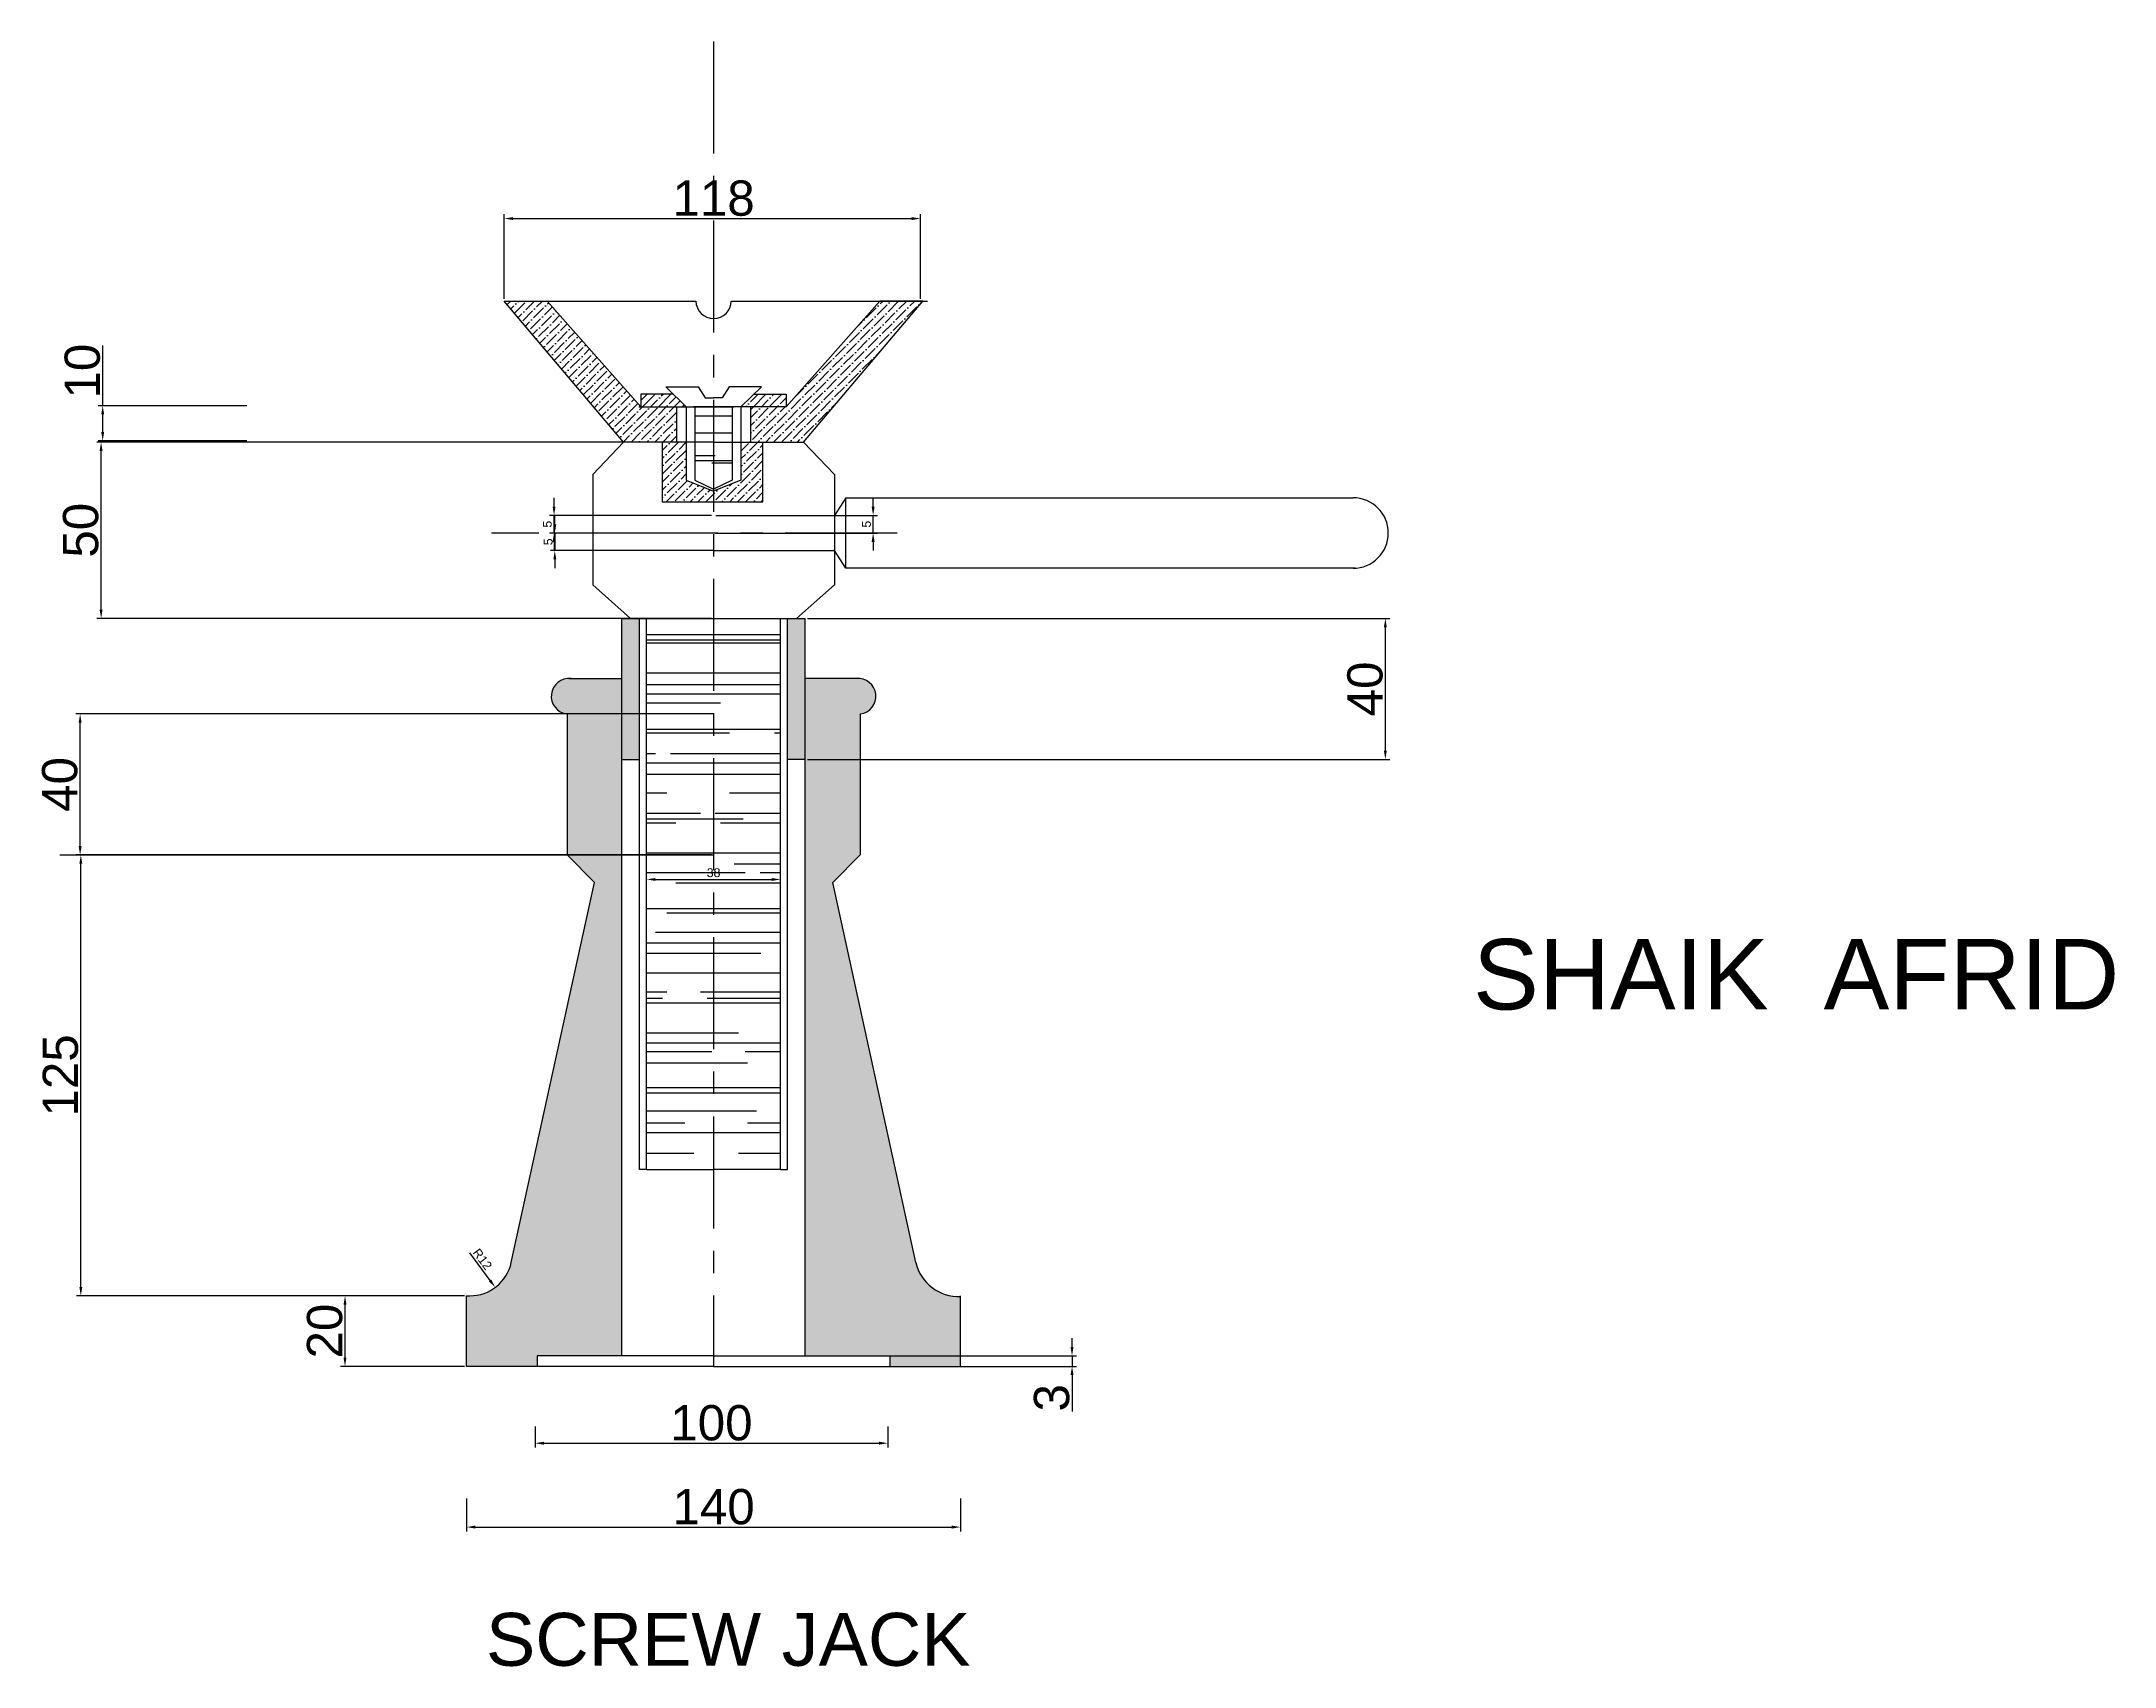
# Model space of a CAD drawing. Header units: millimetres. Extents: x 3461 to 4049, y 3328 to 3789.
import ezdxf

# ---------------------------------------------------------------- set-up
doc = ezdxf.new("R2010")
doc.units = ezdxf.units.MM
doc.linetypes.add('CENTER', pattern=[50.8, 31.75, -6.35, 6.35, -6.35])
doc.styles.get("Standard").update_dxf_attribs({"font": 'arial.ttf'})
doc.dimstyles.new('ISO-25', dxfattribs={"dimtxt": 2.5, "dimasz": 2.5, "dimexe": 1.25, "dimexo": 0.625, "dimtad": 1, "dimtxsty": 'Standard', "dimcen": 2.5, "dimadec": 0, "dimazin": 0, "dimtfac": 1, "dimtmove": 0, "dimatfit": 3, "dimfxl": 1, "dimarcsym": 0})

# ---------------------------------------------------------------- blocks, each defined once
blk = doc.blocks.new('*D1')
at = {"color": 0, "lineweight": -2, "transparency": 16777216}
for p, q in [((3581.2, 3433.49), (3546.1, 3433.49)), ((3547.35, 3415.99), (3547.35, 3430.99)), ((3581.2, 3413.49), (3546.1, 3413.49))]:
    blk.add_line(p, q, dxfattribs=at)
at = {"color": 0, "transparency": 16777216}
for points in [[(3546.93, 3430.99), (3547.76, 3430.99), (3547.35, 3433.49)], [(3546.93, 3415.99), (3547.76, 3415.99), (3547.35, 3413.49)]]:
    blk.add_solid(points, dxfattribs=at)
at = {"layer": 'Defpoints', "color": 0, "transparency": 16777216}
for p in [(3547.35, 3433.49), (3581.82, 3433.49), (3581.82, 3413.49)]:
    blk.add_point(p, dxfattribs=at)
at = {"color": 0, "transparency": 16777216, "insert": (3541.62, 3423.49), "char_height": 2.5, "attachment_point": 5, "rotation": 90}
blk.add_mtext('{\\H4x;20}', dxfattribs=at)
blk = doc.blocks.new('*D2')
at = {"color": 0, "lineweight": -2, "transparency": 16777216}
for p, q in [((3753.42, 3418.99), (3753.42, 3421.49)), ((3677.59, 3416.49), (3754.67, 3416.49)), ((3753.42, 3416.49), (3753.42, 3413.49)), ((3677.59, 3413.49), (3754.67, 3413.49)), ((3753.42, 3410.99), (3753.42, 3400.69))]:
    blk.add_line(p, q, dxfattribs=at)
at = {"color": 0, "transparency": 16777216}
for points in [[(3753, 3418.99), (3753.84, 3418.99), (3753.42, 3416.49)], [(3753, 3410.99), (3753.84, 3410.99), (3753.42, 3413.49)]]:
    blk.add_solid(points, dxfattribs=at)
at = {"layer": 'Defpoints', "color": 0, "transparency": 16777216}
for p in [(3676.97, 3416.49), (3676.97, 3413.49), (3753.42, 3413.49)]:
    blk.add_point(p, dxfattribs=at)
at = {"color": 0, "transparency": 16777216, "insert": (3747.68, 3404.59), "char_height": 2.5, "attachment_point": 5, "rotation": 90}
blk.add_mtext('{\\H4x;3}', dxfattribs=at)
blk = doc.blocks.new('*D4')
at = {"color": 0, "lineweight": -2, "transparency": 16777216}
for p, q in [((3651.2, 3598.49), (3471.01, 3598.49)), ((3472.26, 3560.99), (3472.26, 3595.99)), ((3651.2, 3558.49), (3471.01, 3558.49))]:
    blk.add_line(p, q, dxfattribs=at)
at = {"color": 0, "transparency": 16777216}
for points in [[(3471.84, 3595.99), (3472.67, 3595.99), (3472.26, 3598.49)], [(3471.84, 3560.99), (3472.67, 3560.99), (3472.26, 3558.49)]]:
    blk.add_solid(points, dxfattribs=at)
at = {"layer": 'Defpoints', "color": 0, "transparency": 16777216}
for p in [(3472.26, 3598.49), (3651.82, 3598.49), (3651.82, 3558.49)]:
    blk.add_point(p, dxfattribs=at)
at = {"color": 0, "transparency": 16777216, "insert": (3466.53, 3578.49), "char_height": 2.5, "attachment_point": 5, "rotation": 90}
blk.add_mtext('{\\H4x;40}', dxfattribs=at)
blk = doc.blocks.new('*D7')
at = {"color": 0, "lineweight": -2, "transparency": 16777216}
blk.add_line((3582.64, 3445.65), (3588.43, 3437.87), dxfattribs=at)
at = {"color": 0, "transparency": 16777216}
blk.add_solid([(3588.77, 3438.12), (3588.1, 3437.62), (3589.93, 3435.87)], dxfattribs=at)
at = {"layer": 'Defpoints', "color": 0, "transparency": 16777216}
for p in [(3582.76, 3445.49), (3589.93, 3435.87)]:
    blk.add_point(p, dxfattribs=at)
at = {"color": 0, "transparency": 16777216, "insert": (3586.3, 3443.89), "char_height": 2.5, "attachment_point": 5, "rotation": 306.65879}
blk.add_mtext('R12', dxfattribs=at)
blk = doc.blocks.new('*D8')
at = {"color": 0, "lineweight": -2, "transparency": 16777216}
for p, q in [((3546.72, 3558.49), (3471.21, 3558.49)), ((3472.46, 3435.99), (3472.46, 3555.99)), ((3546.72, 3433.49), (3471.21, 3433.49))]:
    blk.add_line(p, q, dxfattribs=at)
at = {"color": 0, "transparency": 16777216}
for points in [[(3472.05, 3555.99), (3472.88, 3555.99), (3472.46, 3558.49)], [(3472.05, 3435.99), (3472.88, 3435.99), (3472.46, 3433.49)]]:
    blk.add_solid(points, dxfattribs=at)
at = {"layer": 'Defpoints', "color": 0, "transparency": 16777216}
for p in [(3472.46, 3558.49), (3547.35, 3558.49), (3547.35, 3433.49)]:
    blk.add_point(p, dxfattribs=at)
at = {"color": 0, "transparency": 16777216, "insert": (3466.73, 3495.99), "char_height": 2.5, "attachment_point": 5, "rotation": 90}
blk.add_mtext('{\\H4x;125}', dxfattribs=at)
blk = doc.blocks.new('*D9')
at = {"color": 0, "lineweight": -2, "transparency": 16777216}
for p, q in [((3632.84, 3518.59), (3632.84, 3552.8)), ((3635.34, 3551.55), (3668.3, 3551.55)), ((3670.8, 3518.59), (3670.8, 3552.8))]:
    blk.add_line(p, q, dxfattribs=at)
at = {"color": 0, "transparency": 16777216}
for points in [[(3635.34, 3551.96), (3635.34, 3551.13), (3632.84, 3551.55)], [(3668.3, 3551.96), (3668.3, 3551.13), (3670.8, 3551.55)]]:
    blk.add_solid(points, dxfattribs=at)
at = {"layer": 'Defpoints', "color": 0, "transparency": 16777216}
for p in [(3670.8, 3551.55), (3632.84, 3517.97), (3670.8, 3517.97)]:
    blk.add_point(p, dxfattribs=at)
at = {"color": 0, "transparency": 16777216, "insert": (3651.82, 3553.45), "char_height": 2.5, "attachment_point": 5}
blk.add_mtext('38', dxfattribs=at)
blk = doc.blocks.new('*D10')
at = {"color": 0, "lineweight": -2, "transparency": 16777216}
for p, q in [((3581.82, 3376.06), (3581.82, 3366.66)), ((3721.82, 3376.06), (3721.82, 3366.66)), ((3584.32, 3367.91), (3719.32, 3367.91))]:
    blk.add_line(p, q, dxfattribs=at)
at = {"color": 0, "transparency": 16777216}
for points in [[(3584.32, 3368.33), (3584.32, 3367.49), (3581.82, 3367.91)], [(3719.32, 3368.33), (3719.32, 3367.49), (3721.82, 3367.91)]]:
    blk.add_solid(points, dxfattribs=at)
at = {"layer": 'Defpoints', "color": 0, "transparency": 16777216}
for p in [(3581.82, 3376.69), (3721.82, 3376.69), (3721.82, 3367.91)]:
    blk.add_point(p, dxfattribs=at)
at = {"color": 0, "transparency": 16777216, "insert": (3651.82, 3373.64), "char_height": 2.5, "attachment_point": 5}
blk.add_mtext('{\\H4x;140}', dxfattribs=at)
blk = doc.blocks.new('*D11')
at = {"color": 0, "lineweight": -2, "transparency": 16777216}
for p, q in [((3601.21, 3396.44), (3601.21, 3390.45)), ((3701.21, 3396.44), (3701.21, 3390.45)), ((3603.71, 3391.7), (3698.71, 3391.7))]:
    blk.add_line(p, q, dxfattribs=at)
at = {"color": 0, "transparency": 16777216}
for points in [[(3603.71, 3392.11), (3603.71, 3391.28), (3601.21, 3391.7)], [(3698.71, 3392.11), (3698.71, 3391.28), (3701.21, 3391.7)]]:
    blk.add_solid(points, dxfattribs=at)
at = {"layer": 'Defpoints', "color": 0, "transparency": 16777216}
for p in [(3601.21, 3397.07), (3701.21, 3397.07), (3701.21, 3391.7)]:
    blk.add_point(p, dxfattribs=at)
at = {"color": 0, "transparency": 16777216, "insert": (3651.21, 3397.43), "char_height": 2.5, "attachment_point": 5}
blk.add_mtext('{\\H4x;100}', dxfattribs=at)
blk = doc.blocks.new('*D12')
at = {"color": 0, "lineweight": -2, "transparency": 16777216}
for p, q in [((3678.43, 3625.57), (3843.48, 3625.57)), ((3842.23, 3588.07), (3842.23, 3623.07)), ((3678.43, 3585.57), (3843.48, 3585.57))]:
    blk.add_line(p, q, dxfattribs=at)
at = {"color": 0, "transparency": 16777216}
for points in [[(3841.82, 3623.07), (3842.65, 3623.07), (3842.23, 3625.57)], [(3841.82, 3588.07), (3842.65, 3588.07), (3842.23, 3585.57)]]:
    blk.add_solid(points, dxfattribs=at)
at = {"layer": 'Defpoints', "color": 0, "transparency": 16777216}
for p in [(3677.8, 3625.57), (3842.23, 3625.57), (3677.8, 3585.57)]:
    blk.add_point(p, dxfattribs=at)
at = {"color": 0, "transparency": 16777216, "insert": (3836.5, 3605.57), "char_height": 2.5, "attachment_point": 5, "rotation": 90}
blk.add_mtext('{\\H4x;40}', dxfattribs=at)
blk = doc.blocks.new('*D13')
at = {"color": 0, "lineweight": -2, "transparency": 16777216}
for p, q in [((3651.2, 3675.57), (3476.96, 3675.57)), ((3478.21, 3628.07), (3478.21, 3673.07)), ((3651.2, 3625.57), (3476.96, 3625.57))]:
    blk.add_line(p, q, dxfattribs=at)
at = {"color": 0, "transparency": 16777216}
for points in [[(3477.79, 3673.07), (3478.62, 3673.07), (3478.21, 3675.57)], [(3477.79, 3628.07), (3478.62, 3628.07), (3478.21, 3625.57)]]:
    blk.add_solid(points, dxfattribs=at)
at = {"layer": 'Defpoints', "color": 0, "transparency": 16777216}
for p in [(3478.21, 3675.57), (3651.82, 3675.57), (3651.82, 3625.57)]:
    blk.add_point(p, dxfattribs=at)
at = {"color": 0, "transparency": 16777216, "insert": (3472.47, 3650.57), "char_height": 2.5, "attachment_point": 5, "rotation": 90}
blk.add_mtext('{\\H4x;50}', dxfattribs=at)
blk = doc.blocks.new('*D14')
at = {"color": 0, "lineweight": -2, "transparency": 16777216}
for p, q in [((3606.6, 3657.28), (3606.6, 3659.78)), ((3651.2, 3654.78), (3605.35, 3654.78)), ((3651.2, 3649.78), (3605.35, 3649.78)), ((3606.6, 3649.78), (3606.6, 3654.78)), ((3606.6, 3647.28), (3606.6, 3644.78))]:
    blk.add_line(p, q, dxfattribs=at)
at = {"color": 0, "transparency": 16777216}
for points in [[(3606.18, 3657.28), (3607.02, 3657.28), (3606.6, 3654.78)], [(3606.18, 3647.28), (3607.02, 3647.28), (3606.6, 3649.78)]]:
    blk.add_solid(points, dxfattribs=at)
at = {"layer": 'Defpoints', "color": 0, "transparency": 16777216}
for p in [(3606.6, 3654.78), (3651.82, 3654.78), (3651.82, 3649.78)]:
    blk.add_point(p, dxfattribs=at)
at = {"color": 0, "transparency": 16777216, "insert": (3604.7, 3652.28), "char_height": 2.5, "attachment_point": 5, "rotation": 90}
blk.add_mtext('5', dxfattribs=at)
blk = doc.blocks.new('*D15')
at = {"color": 0, "lineweight": -2, "transparency": 16777216}
for p, q in [((3651.2, 3649.78), (3605.56, 3649.78)), ((3606.81, 3652.28), (3606.81, 3654.78)), ((3606.81, 3649.78), (3606.81, 3644.78)), ((3651.2, 3644.78), (3605.56, 3644.78)), ((3606.81, 3642.28), (3606.81, 3639.78))]:
    blk.add_line(p, q, dxfattribs=at)
at = {"color": 0, "transparency": 16777216}
for points in [[(3606.4, 3652.28), (3607.23, 3652.28), (3606.81, 3649.78)], [(3606.4, 3642.28), (3607.23, 3642.28), (3606.81, 3644.78)]]:
    blk.add_solid(points, dxfattribs=at)
at = {"layer": 'Defpoints', "color": 0, "transparency": 16777216}
for p in [(3651.82, 3649.78), (3606.81, 3644.78), (3651.82, 3644.78)]:
    blk.add_point(p, dxfattribs=at)
at = {"color": 0, "transparency": 16777216, "insert": (3604.92, 3647.28), "char_height": 2.5, "attachment_point": 5, "rotation": 90}
blk.add_mtext('5', dxfattribs=at)
blk = doc.blocks.new('*D16')
at = {"color": 0, "lineweight": -2, "transparency": 16777216}
for p, q in [((3697.04, 3657.28), (3697.04, 3659.78)), ((3652.45, 3654.78), (3698.29, 3654.78)), ((3652.45, 3649.78), (3698.29, 3649.78)), ((3697.04, 3649.78), (3697.04, 3654.78)), ((3697.04, 3647.28), (3697.04, 3644.78))]:
    blk.add_line(p, q, dxfattribs=at)
at = {"color": 0, "transparency": 16777216}
for points in [[(3696.62, 3657.28), (3697.46, 3657.28), (3697.04, 3654.78)], [(3696.62, 3647.28), (3697.46, 3647.28), (3697.04, 3649.78)]]:
    blk.add_solid(points, dxfattribs=at)
at = {"layer": 'Defpoints', "color": 0, "transparency": 16777216}
for p in [(3651.82, 3654.78), (3651.82, 3649.78), (3697.04, 3654.78)]:
    blk.add_point(p, dxfattribs=at)
at = {"color": 0, "transparency": 16777216, "insert": (3695.15, 3652.28), "char_height": 2.5, "attachment_point": 5, "rotation": 90}
blk.add_mtext('5', dxfattribs=at)
blk = doc.blocks.new('*D17')
at = {"color": 0, "lineweight": -2, "transparency": 16777216}
for p, q in [((3478.66, 3685.89), (3478.66, 3702.99)), ((3519.48, 3685.89), (3477.41, 3685.89)), ((3478.66, 3678.39), (3478.66, 3683.39)), ((3519.48, 3675.89), (3477.41, 3675.89))]:
    blk.add_line(p, q, dxfattribs=at)
at = {"color": 0, "transparency": 16777216}
for points in [[(3478.25, 3683.39), (3479.08, 3683.39), (3478.66, 3685.89)], [(3478.25, 3678.39), (3479.08, 3678.39), (3478.66, 3675.89)]]:
    blk.add_solid(points, dxfattribs=at)
at = {"layer": 'Defpoints', "color": 0, "transparency": 16777216}
for p in [(3478.66, 3685.89), (3520.1, 3685.89), (3520.1, 3675.89)]:
    blk.add_point(p, dxfattribs=at)
at = {"color": 0, "transparency": 16777216, "insert": (3472.93, 3695.69), "char_height": 2.5, "attachment_point": 5, "rotation": 90}
blk.add_mtext('{\\H4x;10}', dxfattribs=at)
blk = doc.blocks.new('*D20')
at = {"color": 0, "lineweight": -2, "transparency": 16777216}
for p, q in [((3592.47, 3716.19), (3592.47, 3740.2)), ((3594.97, 3738.95), (3707.97, 3738.95)), ((3710.47, 3716.19), (3710.47, 3740.2))]:
    blk.add_line(p, q, dxfattribs=at)
at = {"color": 0, "transparency": 16777216}
for points in [[(3594.97, 3739.36), (3594.97, 3738.53), (3592.47, 3738.95)], [(3707.97, 3739.36), (3707.97, 3738.53), (3710.47, 3738.95)]]:
    blk.add_solid(points, dxfattribs=at)
at = {"layer": 'Defpoints', "color": 0, "transparency": 16777216}
for p in [(3710.47, 3738.95), (3592.47, 3715.57), (3710.47, 3715.57)]:
    blk.add_point(p, dxfattribs=at)
at = {"color": 0, "transparency": 16777216, "insert": (3651.82, 3744.68), "char_height": 2.5, "attachment_point": 5}
blk.add_mtext('{\\H4x;118}', dxfattribs=at)

msp = doc.modelspace()

# ---------------------------------------------------------------- hatches: boundary and pattern name
h = msp.add_hatch()
h.set_pattern_fill('ANSI36', color=256, scale=0.5)
h.paths.add_polyline_path([(3604.671, 3715.568), (3592.469, 3715.568), (3626.313, 3675.568), (3641.281, 3675.568), (3641.281, 3685.568), (3631.227, 3685.568)])
h.paths.add_polyline_path([(3711.173, 3715.568), (3698.971, 3715.568), (3672.415, 3685.568), (3662.259, 3685.568), (3662.259, 3675.568), (3677.328, 3675.568)])
h = msp.add_hatch()
h.set_pattern_fill('ANSI35', color=256, scale=0.5)
h.paths.add_polyline_path([(3640.434, 3689.124), (3631.227, 3689.124), (3631.227, 3685.568), (3644.085, 3685.568)])
h.paths.add_polyline_path([(3672.415, 3689.124), (3663.208, 3689.124), (3659.557, 3685.568), (3672.415, 3685.568)])
h = msp.add_hatch()
h.set_pattern_fill('AR-RROOF', color=256, scale=0.5)
h.paths.add_polyline_path([(3651.821, 3685.568), (3646.514, 3685.568), (3646.514, 3675.568), (3651.821, 3675.568)])
h.paths.add_polyline_path([(3657.127, 3685.568), (3651.821, 3685.568), (3651.821, 3675.568), (3657.127, 3675.568)])
h.paths.add_polyline_path([(3657.127, 3675.568), (3651.821, 3675.568), (3651.821, 3662.201), (3657.127, 3664.807)])
h.paths.add_polyline_path([(3651.821, 3675.568), (3646.514, 3675.568), (3646.514, 3664.807), (3651.821, 3662.201)])
h = msp.add_hatch()
h.set_pattern_fill('ANSI36', color=256, scale=0.5)
h.paths.add_polyline_path([(3644.085, 3675.568), (3637.224, 3675.568), (3637.224, 3658.622), (3651.821, 3658.622), (3651.821, 3661.658), (3644.085, 3664.807)])
h.paths.add_polyline_path([(3665.82, 3675.568), (3659.557, 3675.568), (3659.557, 3664.807), (3651.821, 3661.658), (3651.821, 3658.622), (3665.82, 3658.622)])
h = msp.add_hatch()
h.set_pattern_fill('ANSI36', color=256, scale=0.5)
h.paths.add_polyline_path([(3625.838, 3481.163), (3625.838, 3558.493), (3610.269, 3558.493), (3618.064, 3550.707), (3594.484, 3442.928, -0.3524443), (3582.761, 3433.493), (3581.821, 3433.493), (3581.821, 3413.493), (3601.838, 3413.493), (3601.838, 3416.493), (3625.838, 3416.493)])
h.paths.add_polyline_path([(3625.838, 3598.493), (3610.269, 3598.493), (3610.269, 3558.493), (3625.838, 3558.493)])
h.paths.add_polyline_path([(3625.838, 3608.493), (3611.408, 3608.493, 1), (3610.269, 3598.493), (3625.838, 3598.493)])
h.paths.add_polyline_path([(3630.838, 3625.568), (3625.838, 3625.568), (3625.838, 3611.506), (3625.838, 3598.493), (3630.838, 3598.493)])
h.paths.add_polyline_path([(3630.838, 3598.493), (3625.838, 3598.493), (3625.838, 3585.568), (3630.838, 3585.568)])
h.paths.add_polyline_path([(3677.803, 3611.506), (3677.803, 3625.568), (3672.803, 3625.568), (3672.803, 3585.568), (3677.803, 3585.568)])
h.paths.add_polyline_path([(3693.373, 3598.493, 1), (3692.234, 3608.493), (3677.803, 3608.493), (3677.803, 3585.568), (3677.803, 3481.163), (3677.803, 3416.493), (3701.803, 3416.493), (3701.803, 3413.493), (3721.821, 3413.493), (3721.821, 3433.332, -0.3625708), (3709.158, 3442.928), (3685.577, 3550.707), (3693.373, 3558.493)])
h = msp.add_hatch()
h.set_pattern_fill('AR-RROOF', color=256, scale=0.5)
h.paths.add_polyline_path([(3670.803, 3581.506), (3670.803, 3625.568), (3651.821, 3625.568), (3651.821, 3469.318), (3670.803, 3469.318)])
h.paths.add_polyline_path([(3651.821, 3558.493), (3632.838, 3558.493), (3632.838, 3469.318), (3651.821, 3469.318)])
h.paths.add_polyline_path([(3651.821, 3598.493), (3632.838, 3598.493), (3632.838, 3581.506), (3632.838, 3558.493), (3651.821, 3558.493)])
h.paths.add_polyline_path([(3651.821, 3625.568), (3632.838, 3625.568), (3632.838, 3598.493), (3651.821, 3598.493)])

# ---------------------------------------------------------------- linework, layer by layer
at = {"linetype": 'CENTER'}
for p, q in [((3651.821, 3789.167), (3651.821, 3413.493)), ((3703.864, 3649.78), (3588.854, 3649.78))]:
    msp.add_line(p, q, dxfattribs=at)
for p, q in [((3626.313, 3675.568), (3592.469, 3715.568)), ((3592.469, 3715.568), (3604.671, 3715.568)), ((3592.469, 3715.568), (3646.821, 3715.568)), ((3604.671, 3715.568), (3631.227, 3685.568)), ((3604.671, 3715.568), (3646.821, 3715.568)), ((3656.821, 3715.568), (3711.173, 3715.568)), ((3656.821, 3715.568), (3712.469, 3715.568)), ((3698.971, 3715.568), (3672.415, 3685.568)), ((3677.328, 3675.568), (3711.173, 3715.568)), ((3711.173, 3715.568), (3698.971, 3715.568)), ((3644.085, 3685.568), (3638.274, 3691.228)), ((3638.274, 3691.228), (3647.401, 3691.228)), ((3647.401, 3691.228), (3649.409, 3688.128)), ((3656.241, 3691.228), (3654.233, 3688.128)), ((3665.368, 3691.228), (3656.241, 3691.228)), ((3659.557, 3685.568), (3665.368, 3691.228)), ((3630.617, 3685.568), (3657.541, 3685.568)), ((3640.434, 3689.124), (3631.227, 3689.124)), ((3631.227, 3689.124), (3631.227, 3685.568)), ((3641.281, 3685.568), (3641.281, 3675.568)), ((3644.085, 3685.568), (3644.085, 3664.807)), ((3672.415, 3685.568), (3646.101, 3685.568)), ((3646.514, 3685.568), (3646.514, 3664.807)), ((3649.409, 3688.128), (3651.821, 3688.128)), ((3654.233, 3688.128), (3651.821, 3688.128)), ((3657.127, 3685.568), (3657.127, 3664.807)), ((3659.557, 3685.568), (3659.557, 3664.807)), ((3662.259, 3685.568), (3662.259, 3675.568)), ((3663.208, 3689.124), (3672.415, 3689.124)), ((3672.415, 3689.124), (3672.415, 3685.568)), ((3626.313, 3675.568), (3617.55, 3666.395)), ((3651.821, 3675.568), (3626.313, 3675.568)), ((3651.821, 3675.568), (3677.328, 3675.568)), ((3677.328, 3675.568), (3686.091, 3666.395)), ((3617.55, 3666.395), (3617.55, 3635.125)), ((3644.085, 3664.807), (3651.821, 3661.658)), ((3646.514, 3664.807), (3651.821, 3662.201)), ((3657.127, 3664.807), (3651.821, 3662.201)), ((3659.557, 3664.807), (3651.821, 3661.658)), ((3686.091, 3666.395), (3686.091, 3635.125)), ((3689.257, 3659.78), (3686.091, 3654.78)), ((3689.257, 3639.78), (3689.257, 3659.78)), ((3689.257, 3659.78), (3833.061, 3659.78)), ((3651.821, 3644.78), (3617.55, 3644.78)), ((3651.821, 3644.78), (3686.091, 3644.78)), ((3689.257, 3639.78), (3686.091, 3644.78)), ((3833.71, 3639.78), (3689.257, 3639.78)), ((3617.55, 3635.125), (3628.281, 3625.568)), ((3686.091, 3635.125), (3675.361, 3625.568)), ((3625.838, 3611.506), (3625.838, 3625.568)), ((3625.838, 3625.568), (3677.803, 3625.568)), ((3630.838, 3469.318), (3630.838, 3625.568)), ((3632.838, 3581.506), (3632.838, 3625.568)), ((3670.803, 3581.506), (3670.803, 3625.568)), ((3672.803, 3469.318), (3672.803, 3625.568)), ((3677.803, 3611.506), (3677.803, 3625.568)), ((3610.838, 3608.493), (3625.838, 3608.493)), ((3625.838, 3481.163), (3625.838, 3611.506)), ((3677.803, 3481.163), (3677.803, 3611.506)), ((3692.803, 3608.493), (3677.803, 3608.493)), ((3651.821, 3598.493), (3472.256, 3598.493)), ((3610.269, 3598.493), (3610.269, 3558.493)), ((3693.373, 3598.493), (3693.373, 3558.493)), ((3625.838, 3585.568), (3630.838, 3585.568)), ((3677.803, 3585.568), (3672.803, 3585.568)), ((3632.838, 3469.318), (3632.838, 3581.506)), ((3670.803, 3469.318), (3670.803, 3581.506)), ((3466.556, 3558.493), (3651.821, 3558.493)), ((3610.269, 3558.493), (3618.064, 3550.707)), ((3693.373, 3558.493), (3685.577, 3550.707)), ((3594.484, 3442.928), (3618.064, 3550.707)), ((3709.158, 3442.928), (3685.577, 3550.707)), ((3625.838, 3416.473), (3625.838, 3481.163)), ((3677.803, 3416.473), (3677.803, 3481.163)), ((3632.838, 3469.318), (3630.838, 3469.318)), ((3632.838, 3469.318), (3651.821, 3469.318)), ((3670.803, 3469.318), (3651.821, 3469.318)), ((3670.803, 3469.318), (3672.803, 3469.318)), ((3581.821, 3413.493), (3581.821, 3433.493)), ((3581.821, 3433.493), (3582.761, 3433.493)), ((3721.821, 3413.493), (3721.821, 3433.493)), ((3651.838, 3416.493), (3601.838, 3416.493)), ((3601.838, 3416.493), (3601.838, 3413.493)), ((3651.838, 3416.493), (3625.838, 3416.473)), ((3651.838, 3416.493), (3632.838, 3416.506)), ((3651.803, 3416.493), (3701.803, 3416.493)), ((3651.803, 3416.493), (3677.803, 3416.473)), ((3701.803, 3416.493), (3701.803, 3413.493)), ((3651.821, 3413.493), (3581.821, 3413.493)), ((3651.821, 3413.493), (3721.821, 3413.493))]:
    msp.add_line(p, q)
msp.add_lwpolyline([(3637.224, 3675.568), (3637.224, 3658.622), (3665.82, 3658.622), (3665.82, 3675.568)])
for centre, radius, start, end in [((3651.821, 3715.568), 5, 180, 0), ((3833.061, 3649.78), 10, 270, 90), ((3610.838, 3603.493), 5.032, 83.50401, 263.50401), ((3692.803, 3603.493), 5.032, 276.49599, 96.49599), ((3582.761, 3445.493), 12, 270, 347.658852), ((3721.237, 3445.714), 12.396, 192.984432, 272.701089)]:
    msp.add_arc(centre, radius, start, end)

# ---------------------------------------------------------------- texts
at = {"attachment_point": 1}
for s, width, heights, insert, char_height in [('SHAIK  AFRID', 282.67067, [0], (3867.085, 3534.677), 20), ('SCREW JACK', 226.1724, [30.609], (3587.309, 3343.58), 15)]:
    msp.add_mtext_dynamic_manual_height_columns(s, width=width, gutter_width=12.5, heights=heights, dxfattribs=dict(at, insert=insert, char_height=char_height))

# ---------------------------------------------------------------- dimensions: what is measured, and where the dimension line sits
dim = msp.add_linear_dim(base=(3710.469, 3738.947), p1=(3592.469, 3715.568), p2=(3710.469, 3715.568), text='{\\H4x;118}', dimstyle='ISO-25')
dim.commit()
dim.dimension.update_dxf_attribs({"geometry": '*D20', "text_midpoint": (3651.821, 3738.947), "dimtype": 160})
for base, p1, p2, text, picture, middle in [((3478.664, 3685.886), (3520.103, 3675.886), (3520.103, 3685.886), '{\\H4x;10}', '*D17', (3472.933, 3695.686)), ((3478.206, 3675.568), (3651.821, 3625.568), (3651.821, 3675.568), '{\\H4x;50}', '*D13', (3472.475, 3650.568)), ((3842.234, 3625.568), (3677.803, 3585.568), (3677.803, 3625.568), '{\\H4x;40}', '*D12', (3836.503, 3605.568)), ((3472.256, 3598.493), (3651.821, 3558.493), (3651.821, 3598.493), '{\\H4x;40}', '*D4', (3466.525, 3578.493)), ((3472.464, 3558.493), (3547.347, 3433.493), (3547.347, 3558.493), '{\\H4x;125}', '*D8', (3466.734, 3495.993)), ((3547.347, 3433.493), (3581.821, 3413.493), (3581.821, 3433.493), '{\\H4x;20}', '*D1', (3541.616, 3423.493)), ((3753.419, 3413.493), (3676.97, 3416.493), (3676.97, 3413.493), '{\\H4x;3}', '*D2', (3747.684, 3404.594))]:
    dim = msp.add_linear_dim(base=base, p1=p1, p2=p2, angle=90, text=text, dimstyle='ISO-25')
    dim.commit()
    dim.dimension.update_dxf_attribs({"geometry": picture, "text_midpoint": middle})
for base, p2, picture, middle in [((3606.6, 3654.78), (3651.821, 3654.78), '*D14', (3604.704, 3652.28)), ((3697.041, 3654.78), (3651.821, 3654.78), '*D16', (3695.145, 3652.28)), ((3606.813, 3644.78), (3651.821, 3644.78), '*D15', (3604.917, 3647.28))]:
    dim = msp.add_linear_dim(base=base, p1=(3651.821, 3649.78), p2=p2, angle=90, dimstyle='ISO-25')
    dim.commit()
    dim.dimension.update_dxf_attribs({"geometry": picture, "text_midpoint": middle})
for base, p1, p2, text, picture, middle in [((3670.803, 3551.546), (3632.838, 3517.969), (3670.803, 3517.969), '38', '*D9', (3651.821, 3553.448)), ((3701.214, 3391.698), (3601.214, 3397.066), (3701.214, 3397.066), '{\\H4x;100}', '*D11', (3651.214, 3397.429)), ((3721.821, 3367.909), (3581.821, 3376.689), (3721.821, 3376.689), '{\\H4x;140}', '*D10', (3651.821, 3373.64))]:
    dim = msp.add_linear_dim(base=base, p1=p1, p2=p2, text=text, dimstyle='ISO-25')
    dim.commit()
    dim.dimension.update_dxf_attribs({"geometry": picture, "text_midpoint": middle})
dim = msp.add_radius_dim(center=(3582.761, 3445.493), mpoint=(3589.926, 3435.867), dimstyle='ISO-25')
dim.commit()
dim.dimension.update_dxf_attribs({"geometry": '*D7', "text_midpoint": (3584.792, 3442.765), "dimtype": 164})

doc.saveas('drawing.dxf')
